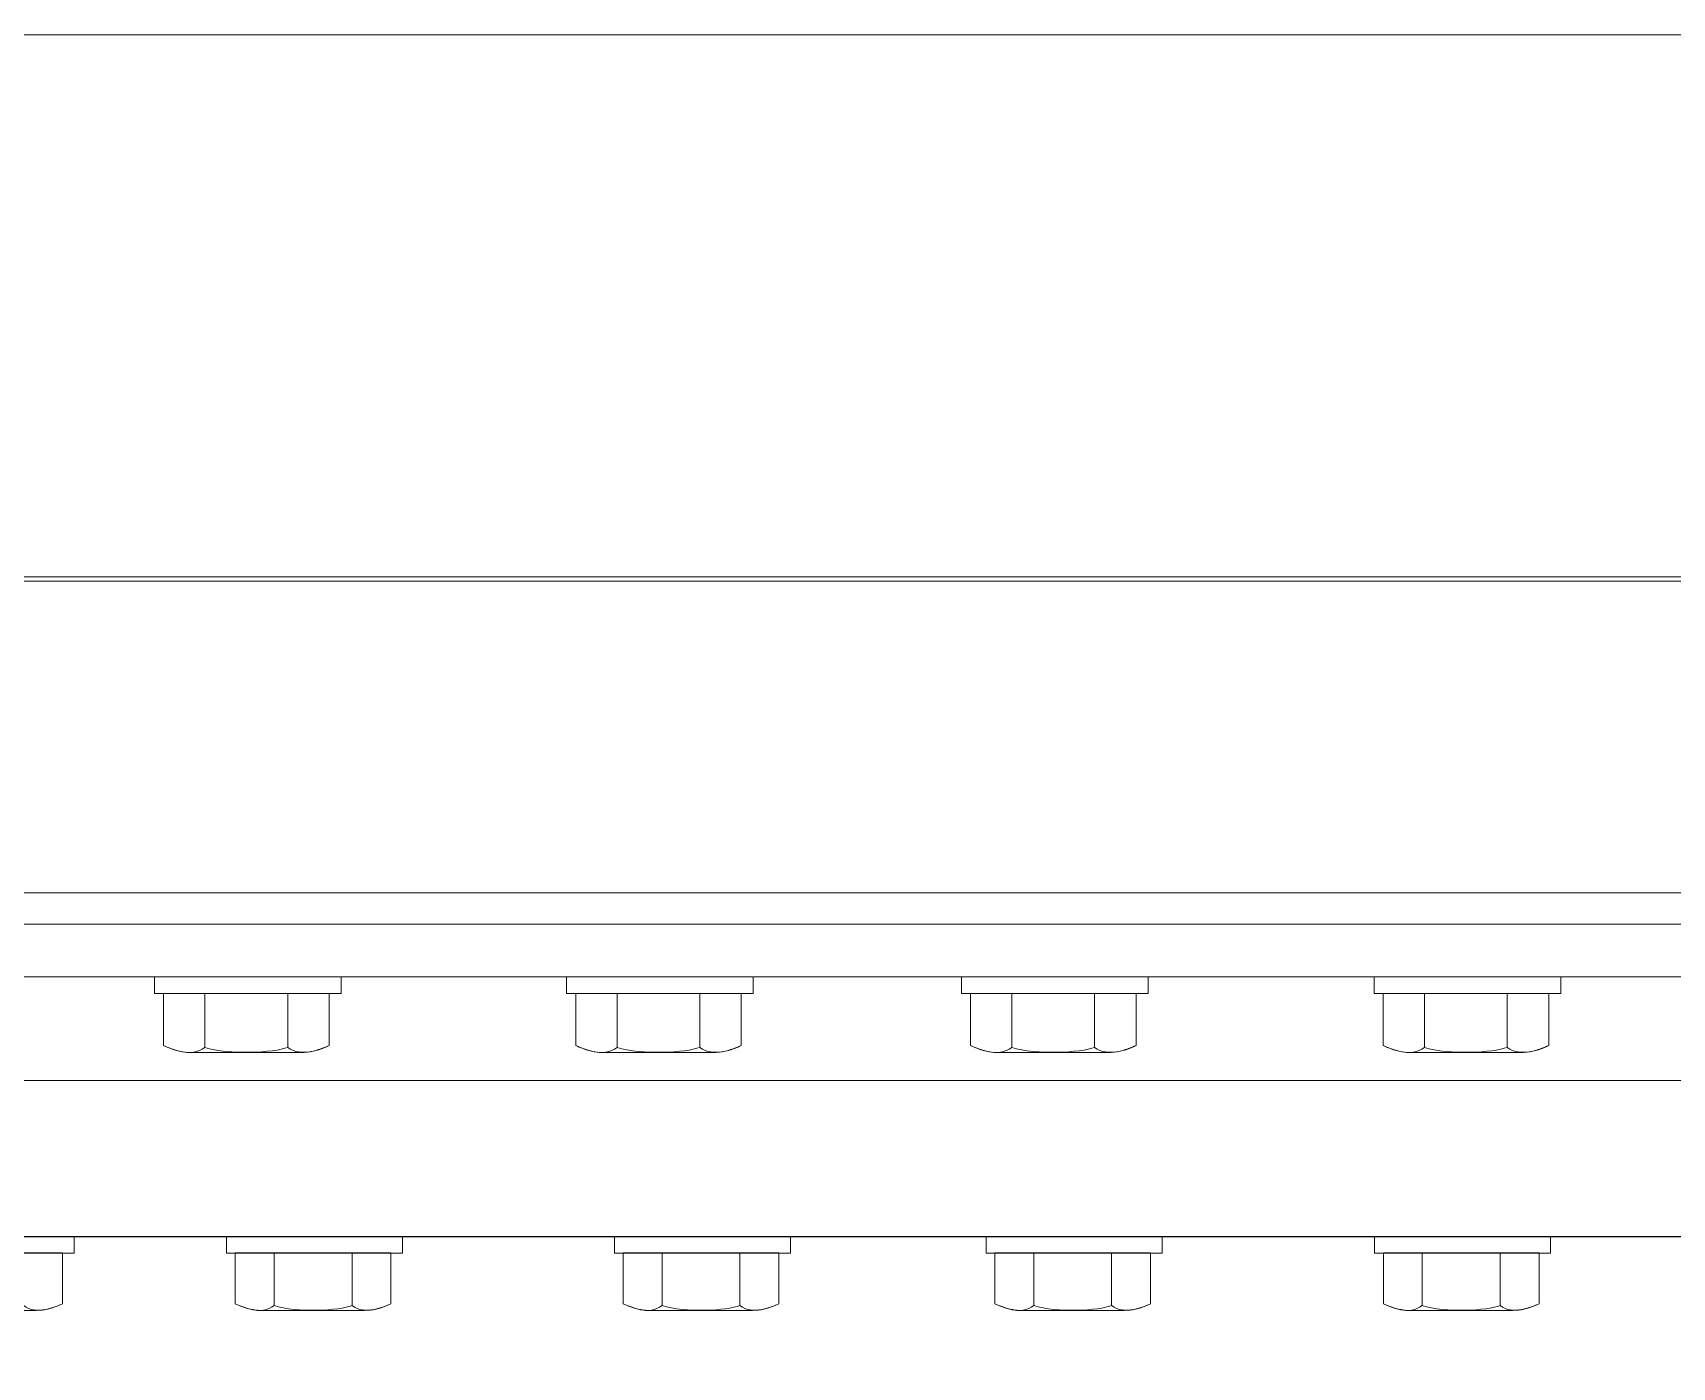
# Model space of a CAD drawing. Header units: millimetres. Extents: x -4490 to 177070, y -6118 to 72944.
# Drawn here: x 104398 to 104931, y 26472 to 26906 of the extents above; entities that cross this region are included whole.
import ezdxf

# ---------------------------------------------------------------- set-up
doc = ezdxf.new("R2010")
doc.units = ezdxf.units.MM
doc.layers.add('хендай', color=7, linetype='Continuous')

# ---------------------------------------------------------------- blocks, each defined once
blk = doc.blocks.new('A$C6EB5392D')
at = {"lineweight": 9}
for points, knots in [([(-725.94, 1099.57), (-725.94, 1099.57), (725.94, 1099.57), (725.94, 1099.57), (725.94, 1099.57), (725.94, 1099.57), (725.94, 1191.23), (725.94, 1191.23), (725.94, 1191.23), (725.94, 1191.23), (-725.94, 1191.23), (-725.94, 1191.23), (-725.94, 1191.23), (-725.94, 1191.23), (-725.94, 1099.57), (-725.94, 1099.57)], [0, 0, 0, 0, 0.25, 0.25, 0.25, 0.25, 0.5, 0.5, 0.5, 0.5, 0.75, 0.75, 0.75, 0.75, 1, 1, 1, 1]), ([(-725.94, 1099.57), (-725.94, 1099.57), (725.94, 1099.57), (725.94, 1099.57), (725.94, 1099.57), (725.94, 1099.57), (725.94, 1191.23), (725.94, 1191.23), (725.94, 1191.23), (725.94, 1191.23), (-725.94, 1191.23), (-725.94, 1191.23), (-725.94, 1191.23), (-725.94, 1191.23), (-725.94, 1099.57), (-725.94, 1099.57)], [0, 0, 0, 0, 0.25, 0.25, 0.25, 0.25, 0.5, 0.5, 0.5, 0.5, 0.75, 0.75, 0.75, 0.75, 1, 1, 1, 1]), ([(-725.94, 1075.22), (-725.94, 1075.22), (725.94, 1075.22), (725.94, 1075.22), (725.94, 1075.22), (725.94, 1075.22), (725.94, 1099.57), (725.94, 1099.57), (725.94, 1099.57), (725.94, 1099.57), (-725.94, 1099.57), (-725.94, 1099.57), (-725.94, 1099.57), (-725.94, 1099.57), (-725.94, 1075.22), (-725.94, 1075.22)], [0, 0, 0, 0, 0.25, 0.25, 0.25, 0.25, 0.5, 0.5, 0.5, 0.5, 0.75, 0.75, 0.75, 0.75, 1, 1, 1, 1]), ([(-725.94, 1075.22), (-725.94, 1075.22), (725.94, 1075.22), (725.94, 1075.22), (725.94, 1075.22), (725.94, 1075.22), (725.94, 1099.57), (725.94, 1099.57), (725.94, 1099.57), (725.94, 1099.57), (-725.94, 1099.57), (-725.94, 1099.57), (-725.94, 1099.57), (-725.94, 1099.57), (-725.94, 1075.22), (-725.94, 1075.22)], [0, 0, 0, 0, 0.25, 0.25, 0.25, 0.25, 0.5, 0.5, 0.5, 0.5, 0.75, 0.75, 0.75, 0.75, 1, 1, 1, 1]), ([(-677.96, 1045.15), (-677.96, 1045.15), (677.96, 1045.15), (677.96, 1045.15), (677.96, 1045.15), (677.96, 1045.15), (677.96, 1090.51), (677.96, 1090.51), (677.96, 1090.51), (677.96, 1090.51), (-677.96, 1090.51), (-677.96, 1090.51), (-677.96, 1090.51), (-677.96, 1090.51), (-677.96, 1045.15), (-677.96, 1045.15)], [0, 0, 0, 0, 0.25, 0.25, 0.25, 0.25, 0.5, 0.5, 0.5, 0.5, 0.75, 0.75, 0.75, 0.75, 1, 1, 1, 1]), ([(-677.96, 1045.15), (-677.96, 1045.15), (677.96, 1045.15), (677.96, 1045.15), (677.96, 1045.15), (677.96, 1045.15), (677.96, 1090.51), (677.96, 1090.51), (677.96, 1090.51), (677.96, 1090.51), (-677.96, 1090.51), (-677.96, 1090.51), (-677.96, 1090.51), (-677.96, 1090.51), (-677.96, 1045.15), (-677.96, 1045.15)], [0, 0, 0, 0, 0.25, 0.25, 0.25, 0.25, 0.5, 0.5, 0.5, 0.5, 0.75, 0.75, 0.75, 0.75, 1, 1, 1, 1]), ([(-76.07, 1075.22), (-76.07, 1075.22), (-21.87, 1075.22), (-21.87, 1075.22), (-21.87, 1075.22), (-21.87, 1075.22), (-21.87, 1070.35), (-21.87, 1070.35), (-21.87, 1070.35), (-21.87, 1070.35), (-76.07, 1070.35), (-76.07, 1070.35), (-76.07, 1070.35), (-76.07, 1070.35), (-76.07, 1075.22), (-76.07, 1075.22)], [0, 0, 0, 0, 0.25, 0.25, 0.25, 0.25, 0.5, 0.5, 0.5, 0.5, 0.75, 0.75, 0.75, 0.75, 1, 1, 1, 1]), ([(43.65, 1075.22), (43.65, 1075.22), (97.87, 1075.22), (97.87, 1075.22), (97.87, 1075.22), (97.87, 1075.22), (97.87, 1070.35), (97.87, 1070.35), (97.87, 1070.35), (97.87, 1070.35), (43.65, 1070.35), (43.65, 1070.35), (43.65, 1070.35), (43.65, 1070.35), (43.65, 1075.22), (43.65, 1075.22)], [0, 0, 0, 0, 0.25, 0.25, 0.25, 0.25, 0.5, 0.5, 0.5, 0.5, 0.75, 0.75, 0.75, 0.75, 1, 1, 1, 1]), ([(158.31, 1075.22), (158.31, 1075.22), (212.51, 1075.22), (212.51, 1075.22), (212.51, 1075.22), (212.51, 1075.22), (212.51, 1070.35), (212.51, 1070.35), (212.51, 1070.35), (212.51, 1070.35), (158.31, 1070.35), (158.31, 1070.35), (158.31, 1070.35), (158.31, 1070.35), (158.31, 1075.22), (158.31, 1075.22)], [0, 0, 0, 0, 0.25, 0.25, 0.25, 0.25, 0.5, 0.5, 0.5, 0.5, 0.75, 0.75, 0.75, 0.75, 1, 1, 1, 1]), ([(277.92, 1075.22), (277.92, 1075.22), (332.13, 1075.22), (332.13, 1075.22), (332.13, 1075.22), (332.13, 1075.22), (332.13, 1070.35), (332.13, 1070.35), (332.13, 1070.35), (332.13, 1070.35), (277.92, 1070.35), (277.92, 1070.35), (277.92, 1070.35), (277.92, 1070.35), (277.92, 1075.22), (277.92, 1075.22)], [0, 0, 0, 0, 0.25, 0.25, 0.25, 0.25, 0.5, 0.5, 0.5, 0.5, 0.75, 0.75, 0.75, 0.75, 1, 1, 1, 1]), ([(-72.57, 1055.26), (-70.25, 1054), (-66.7, 1053.21), (-64.39, 1053.21), (-64.39, 1053.21), (-64.39, 1053.21), (-31.44, 1053.21), (-31.44, 1053.21), (-31.44, 1053.21), (-31.44, 1053.21), (-27.67, 1053.69), (-24.54, 1055.26), (-24.54, 1055.26), (-24.54, 1055.26), (-24.54, 1070.35), (-24.54, 1070.35), (-24.54, 1070.35), (-24.54, 1070.35), (-72.57, 1070.35), (-72.57, 1070.35), (-72.57, 1070.35), (-72.57, 1070.35), (-72.57, 1055.26), (-72.57, 1055.26)], [0, 0, 0, 0, 0.166667, 0.166667, 0.166667, 0.166667, 0.333333, 0.333333, 0.333333, 0.333333, 0.5, 0.5, 0.5, 0.5, 0.666667, 0.666667, 0.666667, 0.666667, 0.833333, 0.833333, 0.833333, 0.833333, 1, 1, 1, 1]), ([(-72.57, 1055.26), (-70.15, 1054.21), (-64.49, 1051.74), (-60.51, 1054.74), (-60.51, 1054.74), (-60.51, 1054.74), (-60.51, 1070.35), (-60.51, 1070.35), (-60.51, 1070.35), (-60.51, 1070.35), (-72.57, 1070.35), (-72.57, 1070.35), (-72.57, 1070.35), (-72.57, 1070.35), (-72.57, 1055.26), (-72.57, 1055.26)], [0, 0, 0, 0, 0.25, 0.25, 0.25, 0.25, 0.5, 0.5, 0.5, 0.5, 0.75, 0.75, 0.75, 0.75, 1, 1, 1, 1]), ([(-60.51, 1054.74), (-56.59, 1053.17), (-43.5, 1052.49), (-36.54, 1054.74), (-36.54, 1054.74), (-36.54, 1054.74), (-36.54, 1070.35), (-36.54, 1070.35), (-36.54, 1070.35), (-36.54, 1070.35), (-60.51, 1070.35), (-60.51, 1070.35), (-60.51, 1070.35), (-60.51, 1070.35), (-60.51, 1054.74), (-60.51, 1054.74)], [0, 0, 0, 0, 0.25, 0.25, 0.25, 0.25, 0.5, 0.5, 0.5, 0.5, 0.75, 0.75, 0.75, 0.75, 1, 1, 1, 1]), ([(-24.54, 1055.26), (-26.95, 1054.21), (-32.44, 1051.64), (-36.54, 1054.74), (-36.54, 1054.74), (-36.54, 1054.74), (-36.54, 1070.35), (-36.54, 1070.35), (-36.54, 1070.35), (-36.54, 1070.35), (-24.54, 1070.35), (-24.54, 1070.35), (-24.54, 1070.35), (-24.54, 1070.35), (-24.54, 1055.26), (-24.54, 1055.26)], [0, 0, 0, 0, 0.25, 0.25, 0.25, 0.25, 0.5, 0.5, 0.5, 0.5, 0.75, 0.75, 0.75, 0.75, 1, 1, 1, 1]), ([(47.21, 1055.26), (49.53, 1054), (53.03, 1053.21), (55.33, 1053.21), (55.33, 1053.21), (55.33, 1053.21), (88.34, 1053.21), (88.34, 1053.21), (88.34, 1053.21), (88.34, 1053.21), (92.05, 1053.69), (95.24, 1055.26), (95.24, 1055.26), (95.24, 1055.26), (95.24, 1070.35), (95.24, 1070.35), (95.24, 1070.35), (95.24, 1070.35), (47.21, 1070.35), (47.21, 1070.35), (47.21, 1070.35), (47.21, 1070.35), (47.21, 1055.26), (47.21, 1055.26)], [0, 0, 0, 0, 0.166667, 0.166667, 0.166667, 0.166667, 0.333333, 0.333333, 0.333333, 0.333333, 0.5, 0.5, 0.5, 0.5, 0.666667, 0.666667, 0.666667, 0.666667, 0.833333, 0.833333, 0.833333, 0.833333, 1, 1, 1, 1]), ([(47.21, 1055.26), (49.63, 1054.21), (55.29, 1051.74), (59.21, 1054.74), (59.21, 1054.74), (59.21, 1054.74), (59.21, 1070.35), (59.21, 1070.35), (59.21, 1070.35), (59.21, 1070.35), (47.21, 1070.35), (47.21, 1070.35), (47.21, 1070.35), (47.21, 1070.35), (47.21, 1055.26), (47.21, 1055.26)], [0, 0, 0, 0, 0.25, 0.25, 0.25, 0.25, 0.5, 0.5, 0.5, 0.5, 0.75, 0.75, 0.75, 0.75, 1, 1, 1, 1]), ([(59.21, 1054.74), (63.14, 1053.17), (76.24, 1052.49), (83.24, 1054.74), (83.24, 1054.74), (83.24, 1054.74), (83.24, 1070.35), (83.24, 1070.35), (83.24, 1070.35), (83.24, 1070.35), (59.21, 1070.35), (59.21, 1070.35), (59.21, 1070.35), (59.21, 1070.35), (59.21, 1054.74), (59.21, 1054.74)], [0, 0, 0, 0, 0.25, 0.25, 0.25, 0.25, 0.5, 0.5, 0.5, 0.5, 0.75, 0.75, 0.75, 0.75, 1, 1, 1, 1]), ([(95.24, 1055.26), (92.83, 1054.21), (87.34, 1051.64), (83.24, 1054.74), (83.24, 1054.74), (83.24, 1054.74), (83.24, 1070.35), (83.24, 1070.35), (83.24, 1070.35), (83.24, 1070.35), (95.24, 1070.35), (95.24, 1070.35), (95.24, 1070.35), (95.24, 1070.35), (95.24, 1055.26), (95.24, 1055.26)], [0, 0, 0, 0, 0.25, 0.25, 0.25, 0.25, 0.5, 0.5, 0.5, 0.5, 0.75, 0.75, 0.75, 0.75, 1, 1, 1, 1]), ([(161.81, 1055.26), (164.11, 1054), (167.68, 1053.21), (169.98, 1053.21), (169.98, 1053.21), (169.98, 1053.21), (202.92, 1053.21), (202.92, 1053.21), (202.92, 1053.21), (202.92, 1053.21), (206.69, 1053.69), (209.84, 1055.26), (209.84, 1055.26), (209.84, 1055.26), (209.84, 1070.35), (209.84, 1070.35), (209.84, 1070.35), (209.84, 1070.35), (161.81, 1070.35), (161.81, 1070.35), (161.81, 1070.35), (161.81, 1070.35), (161.81, 1055.26), (161.81, 1055.26)], [0, 0, 0, 0, 0.166667, 0.166667, 0.166667, 0.166667, 0.333333, 0.333333, 0.333333, 0.333333, 0.5, 0.5, 0.5, 0.5, 0.666667, 0.666667, 0.666667, 0.666667, 0.833333, 0.833333, 0.833333, 0.833333, 1, 1, 1, 1]), ([(161.81, 1055.26), (164.22, 1054.21), (169.87, 1051.74), (173.85, 1054.74), (173.85, 1054.74), (173.85, 1054.74), (173.85, 1070.35), (173.85, 1070.35), (173.85, 1070.35), (173.85, 1070.35), (161.81, 1070.35), (161.81, 1070.35), (161.81, 1070.35), (161.81, 1070.35), (161.81, 1055.26), (161.81, 1055.26)], [0, 0, 0, 0, 0.25, 0.25, 0.25, 0.25, 0.5, 0.5, 0.5, 0.5, 0.75, 0.75, 0.75, 0.75, 1, 1, 1, 1]), ([(173.85, 1054.74), (177.79, 1053.17), (190.88, 1052.49), (197.84, 1054.74), (197.84, 1054.74), (197.84, 1054.74), (197.84, 1070.35), (197.84, 1070.35), (197.84, 1070.35), (197.84, 1070.35), (173.85, 1070.35), (173.85, 1070.35), (173.85, 1070.35), (173.85, 1070.35), (173.85, 1054.74), (173.85, 1054.74)], [0, 0, 0, 0, 0.25, 0.25, 0.25, 0.25, 0.5, 0.5, 0.5, 0.5, 0.75, 0.75, 0.75, 0.75, 1, 1, 1, 1]), ([(209.84, 1055.26), (207.43, 1054.21), (201.93, 1051.64), (197.84, 1054.74), (197.84, 1054.74), (197.84, 1054.74), (197.84, 1070.35), (197.84, 1070.35), (197.84, 1070.35), (197.84, 1070.35), (209.84, 1070.35), (209.84, 1070.35), (209.84, 1070.35), (209.84, 1070.35), (209.84, 1055.26), (209.84, 1055.26)], [0, 0, 0, 0, 0.25, 0.25, 0.25, 0.25, 0.5, 0.5, 0.5, 0.5, 0.75, 0.75, 0.75, 0.75, 1, 1, 1, 1]), ([(281.44, 1055.26), (283.74, 1054), (287.31, 1053.21), (289.61, 1053.21), (289.61, 1053.21), (289.61, 1053.21), (322.55, 1053.21), (322.55, 1053.21), (322.55, 1053.21), (322.55, 1053.21), (326.32, 1053.69), (329.47, 1055.26), (329.47, 1055.26), (329.47, 1055.26), (329.47, 1070.35), (329.47, 1070.35), (329.47, 1070.35), (329.47, 1070.35), (281.44, 1070.35), (281.44, 1070.35), (281.44, 1070.35), (281.44, 1070.35), (281.44, 1055.26), (281.44, 1055.26)], [0, 0, 0, 0, 0.166667, 0.166667, 0.166667, 0.166667, 0.333333, 0.333333, 0.333333, 0.333333, 0.5, 0.5, 0.5, 0.5, 0.666667, 0.666667, 0.666667, 0.666667, 0.833333, 0.833333, 0.833333, 0.833333, 1, 1, 1, 1]), ([(281.44, 1055.26), (283.85, 1054.21), (289.5, 1051.74), (293.42, 1054.74), (293.42, 1054.74), (293.42, 1054.74), (293.42, 1070.35), (293.42, 1070.35), (293.42, 1070.35), (293.42, 1070.35), (281.44, 1070.35), (281.44, 1070.35), (281.44, 1070.35), (281.44, 1070.35), (281.44, 1055.26), (281.44, 1055.26)], [0, 0, 0, 0, 0.25, 0.25, 0.25, 0.25, 0.5, 0.5, 0.5, 0.5, 0.75, 0.75, 0.75, 0.75, 1, 1, 1, 1]), ([(293.42, 1054.74), (297.42, 1053.17), (310.5, 1052.49), (317.48, 1054.74), (317.48, 1054.74), (317.48, 1054.74), (317.48, 1070.35), (317.48, 1070.35), (317.48, 1070.35), (317.48, 1070.35), (293.42, 1070.35), (293.42, 1070.35), (293.42, 1070.35), (293.42, 1070.35), (293.42, 1054.74), (293.42, 1054.74)], [0, 0, 0, 0, 0.25, 0.25, 0.25, 0.25, 0.5, 0.5, 0.5, 0.5, 0.75, 0.75, 0.75, 0.75, 1, 1, 1, 1]), ([(329.47, 1055.26), (327.05, 1054.21), (321.56, 1051.64), (317.48, 1054.74), (317.48, 1054.74), (317.48, 1054.74), (317.48, 1070.35), (317.48, 1070.35), (317.48, 1070.35), (317.48, 1070.35), (329.47, 1070.35), (329.47, 1070.35), (329.47, 1070.35), (329.47, 1070.35), (329.47, 1055.26), (329.47, 1055.26)], [0, 0, 0, 0, 0.25, 0.25, 0.25, 0.25, 0.5, 0.5, 0.5, 0.5, 0.75, 0.75, 0.75, 0.75, 1, 1, 1, 1]), ([(-677.96, 999.8), (-677.96, 999.8), (677.96, 999.8), (677.96, 999.8), (677.96, 999.8), (677.96, 999.8), (677.96, 1045.15), (677.96, 1045.15), (677.96, 1045.15), (677.96, 1045.15), (-677.96, 1045.15), (-677.96, 1045.15), (-677.96, 1045.15), (-677.96, 1045.15), (-677.96, 999.8), (-677.96, 999.8)], [0, 0, 0, 0, 0.25, 0.25, 0.25, 0.25, 0.5, 0.5, 0.5, 0.5, 0.75, 0.75, 0.75, 0.75, 1, 1, 1, 1]), ([(-677.96, 999.8), (-677.96, 999.8), (677.96, 999.8), (677.96, 999.8), (677.96, 999.8), (677.96, 999.8), (677.96, 1045.15), (677.96, 1045.15), (677.96, 1045.15), (677.96, 1045.15), (-677.96, 1045.15), (-677.96, 1045.15), (-677.96, 1045.15), (-677.96, 1045.15), (-677.96, 999.8), (-677.96, 999.8)], [0, 0, 0, 0, 0.25, 0.25, 0.25, 0.25, 0.5, 0.5, 0.5, 0.5, 0.75, 0.75, 0.75, 0.75, 1, 1, 1, 1]), ([(-613.33, 794.9), (-613.33, 794.9), (613.39, 794.9), (613.39, 794.9), (613.39, 794.9), (613.39, 794.9), (613.39, 999.84), (613.39, 999.84), (613.39, 999.84), (613.39, 999.84), (-613.33, 999.84), (-613.33, 999.84), (-613.33, 999.84), (-613.33, 999.84), (-613.33, 794.9), (-613.33, 794.9)], [0, 0, 0, 0, 0.25, 0.25, 0.25, 0.25, 0.5, 0.5, 0.5, 0.5, 0.75, 0.75, 0.75, 0.75, 1, 1, 1, 1]), ([(-613.33, 794.9), (-613.33, 794.9), (613.39, 794.9), (613.39, 794.9), (613.39, 794.9), (613.39, 794.9), (613.39, 999.84), (613.39, 999.84), (613.39, 999.84), (613.39, 999.84), (-613.33, 999.84), (-613.33, 999.84), (-613.33, 999.84), (-613.33, 999.84), (-613.33, 794.9), (-613.33, 794.9)], [0, 0, 0, 0, 0.25, 0.25, 0.25, 0.25, 0.5, 0.5, 0.5, 0.5, 0.75, 0.75, 0.75, 0.75, 1, 1, 1, 1]), ([(-73.09, 999.8), (-73.09, 999.8), (-22.02, 999.8), (-22.02, 999.8), (-22.02, 999.8), (-22.02, 999.8), (-22.02, 995.03), (-22.02, 995.03), (-22.02, 995.03), (-22.02, 995.03), (-73.09, 995.03), (-73.09, 995.03), (-73.09, 995.03), (-73.09, 995.03), (-73.09, 999.8), (-73.09, 999.8)], [0, 0, 0, 0, 0.25, 0.25, 0.25, 0.25, 0.5, 0.5, 0.5, 0.5, 0.75, 0.75, 0.75, 0.75, 1, 1, 1, 1]), ([(39.63, 999.8), (39.63, 999.8), (90.68, 999.8), (90.68, 999.8), (90.68, 999.8), (90.68, 999.8), (90.68, 995.03), (90.68, 995.03), (90.68, 995.03), (90.68, 995.03), (39.63, 995.03), (39.63, 995.03), (39.63, 995.03), (39.63, 995.03), (39.63, 999.8), (39.63, 999.8)], [0, 0, 0, 0, 0.25, 0.25, 0.25, 0.25, 0.5, 0.5, 0.5, 0.5, 0.75, 0.75, 0.75, 0.75, 1, 1, 1, 1]), ([(147.51, 999.8), (147.51, 999.8), (198.59, 999.8), (198.59, 999.8), (198.59, 999.8), (198.59, 999.8), (198.59, 995.03), (198.59, 995.03), (198.59, 995.03), (198.59, 995.03), (147.51, 995.03), (147.51, 995.03), (147.51, 995.03), (147.51, 995.03), (147.51, 999.8), (147.51, 999.8)], [0, 0, 0, 0, 0.25, 0.25, 0.25, 0.25, 0.5, 0.5, 0.5, 0.5, 0.75, 0.75, 0.75, 0.75, 1, 1, 1, 1]), ([(260.12, 999.8), (260.12, 999.8), (311.18, 999.8), (311.18, 999.8), (311.18, 999.8), (311.18, 999.8), (311.18, 995.03), (311.18, 995.03), (311.18, 995.03), (311.18, 995.03), (260.12, 995.03), (260.12, 995.03), (260.12, 995.03), (260.12, 995.03), (260.12, 999.8), (260.12, 999.8)], [0, 0, 0, 0, 0.25, 0.25, 0.25, 0.25, 0.5, 0.5, 0.5, 0.5, 0.75, 0.75, 0.75, 0.75, 1, 1, 1, 1]), ([(355.44, 999.8), (355.44, 999.8), (406.51, 999.8), (406.51, 999.8), (406.51, 999.8), (406.51, 999.8), (406.51, 995.03), (406.51, 995.03), (406.51, 995.03), (406.51, 995.03), (355.44, 995.03), (355.44, 995.03), (355.44, 995.03), (355.44, 995.03), (355.44, 999.8), (355.44, 999.8)], [0, 0, 0, 0, 0.25, 0.25, 0.25, 0.25, 0.5, 0.5, 0.5, 0.5, 0.75, 0.75, 0.75, 0.75, 1, 1, 1, 1]), ([(-69.79, 980.36), (-67.64, 979.16), (-64.28, 978.43), (-62.09, 978.43), (-62.09, 978.43), (-62.09, 978.43), (-31.09, 978.43), (-31.09, 978.43), (-31.09, 978.43), (-31.09, 978.43), (-27.57, 978.85), (-24.59, 980.36), (-24.59, 980.36), (-24.59, 980.36), (-24.59, 995.08), (-24.59, 995.08), (-24.59, 995.08), (-24.59, 995.08), (-69.79, 995.08), (-69.79, 995.08), (-69.79, 995.08), (-69.79, 995.08), (-69.79, 980.36), (-69.79, 980.36)], [0, 0, 0, 0, 0.166667, 0.166667, 0.166667, 0.166667, 0.333333, 0.333333, 0.333333, 0.333333, 0.5, 0.5, 0.5, 0.5, 0.666667, 0.666667, 0.666667, 0.666667, 0.833333, 0.833333, 0.833333, 0.833333, 1, 1, 1, 1]), ([(-69.79, 980.36), (-67.49, 979.32), (-62.15, 976.96), (-58.48, 979.84), (-58.48, 979.84), (-58.48, 979.84), (-58.48, 995.08), (-58.48, 995.08), (-58.48, 995.08), (-58.48, 995.08), (-69.79, 995.08), (-69.79, 995.08), (-69.79, 995.08), (-69.79, 995.08), (-69.79, 980.36), (-69.79, 980.36)], [0, 0, 0, 0, 0.25, 0.25, 0.25, 0.25, 0.5, 0.5, 0.5, 0.5, 0.75, 0.75, 0.75, 0.75, 1, 1, 1, 1]), ([(-58.48, 979.84), (-54.75, 978.33), (-42.45, 977.69), (-35.85, 979.84), (-35.85, 979.84), (-35.85, 979.84), (-35.85, 995.08), (-35.85, 995.08), (-35.85, 995.08), (-35.85, 995.08), (-58.48, 995.08), (-58.48, 995.08), (-58.48, 995.08), (-58.48, 995.08), (-58.48, 979.84), (-58.48, 979.84)], [0, 0, 0, 0, 0.25, 0.25, 0.25, 0.25, 0.5, 0.5, 0.5, 0.5, 0.75, 0.75, 0.75, 0.75, 1, 1, 1, 1]), ([(-24.59, 980.36), (-26.84, 979.32), (-32.02, 976.86), (-35.85, 979.84), (-35.85, 979.84), (-35.85, 979.84), (-35.85, 995.08), (-35.85, 995.08), (-35.85, 995.08), (-35.85, 995.08), (-24.59, 995.08), (-24.59, 995.08), (-24.59, 995.08), (-24.59, 995.08), (-24.59, 980.36), (-24.59, 980.36)], [0, 0, 0, 0, 0.25, 0.25, 0.25, 0.25, 0.5, 0.5, 0.5, 0.5, 0.75, 0.75, 0.75, 0.75, 1, 1, 1, 1]), ([(42.98, 980.36), (45.12, 979.16), (48.47, 978.43), (50.63, 978.43), (50.63, 978.43), (50.63, 978.43), (81.68, 978.43), (81.68, 978.43), (81.68, 978.43), (81.68, 978.43), (85.19, 978.85), (88.17, 980.36), (88.17, 980.36), (88.17, 980.36), (88.17, 995.08), (88.17, 995.08), (88.17, 995.08), (88.17, 995.08), (42.98, 995.08), (42.98, 995.08), (42.98, 995.08), (42.98, 995.08), (42.98, 980.36), (42.98, 980.36)], [0, 0, 0, 0, 0.166667, 0.166667, 0.166667, 0.166667, 0.333333, 0.333333, 0.333333, 0.333333, 0.5, 0.5, 0.5, 0.5, 0.666667, 0.666667, 0.666667, 0.666667, 0.833333, 0.833333, 0.833333, 0.833333, 1, 1, 1, 1]), ([(42.98, 980.36), (45.22, 979.32), (50.57, 976.96), (54.29, 979.84), (54.29, 979.84), (54.29, 979.84), (54.29, 995.08), (54.29, 995.08), (54.29, 995.08), (54.29, 995.08), (42.98, 995.08), (42.98, 995.08), (42.98, 995.08), (42.98, 995.08), (42.98, 980.36), (42.98, 980.36)], [0, 0, 0, 0, 0.25, 0.25, 0.25, 0.25, 0.5, 0.5, 0.5, 0.5, 0.75, 0.75, 0.75, 0.75, 1, 1, 1, 1]), ([(54.29, 979.84), (57.96, 978.33), (70.31, 977.69), (76.86, 979.84), (76.86, 979.84), (76.86, 979.84), (76.86, 995.08), (76.86, 995.08), (76.86, 995.08), (76.86, 995.08), (54.29, 995.08), (54.29, 995.08), (54.29, 995.08), (54.29, 995.08), (54.29, 979.84), (54.29, 979.84)], [0, 0, 0, 0, 0.25, 0.25, 0.25, 0.25, 0.5, 0.5, 0.5, 0.5, 0.75, 0.75, 0.75, 0.75, 1, 1, 1, 1]), ([(88.17, 980.36), (85.92, 979.32), (80.73, 976.86), (76.86, 979.84), (76.86, 979.84), (76.86, 979.84), (76.86, 995.08), (76.86, 995.08), (76.86, 995.08), (76.86, 995.08), (88.17, 995.08), (88.17, 995.08), (88.17, 995.08), (88.17, 995.08), (88.17, 980.36), (88.17, 980.36)], [0, 0, 0, 0, 0.25, 0.25, 0.25, 0.25, 0.5, 0.5, 0.5, 0.5, 0.75, 0.75, 0.75, 0.75, 1, 1, 1, 1]), ([(150.87, 980.36), (153.01, 979.16), (156.36, 978.43), (158.51, 978.43), (158.51, 978.43), (158.51, 978.43), (189.57, 978.43), (189.57, 978.43), (189.57, 978.43), (189.57, 978.43), (193.08, 978.85), (196.06, 980.36), (196.06, 980.36), (196.06, 980.36), (196.06, 995.08), (196.06, 995.08), (196.06, 995.08), (196.06, 995.08), (150.87, 995.08), (150.87, 995.08), (150.87, 995.08), (150.87, 995.08), (150.87, 980.36), (150.87, 980.36)], [0, 0, 0, 0, 0.166667, 0.166667, 0.166667, 0.166667, 0.333333, 0.333333, 0.333333, 0.333333, 0.5, 0.5, 0.5, 0.5, 0.666667, 0.666667, 0.666667, 0.666667, 0.833333, 0.833333, 0.833333, 0.833333, 1, 1, 1, 1]), ([(150.87, 980.36), (153.13, 979.32), (158.46, 976.96), (162.18, 979.84), (162.18, 979.84), (162.18, 979.84), (162.18, 995.08), (162.18, 995.08), (162.18, 995.08), (162.18, 995.08), (150.87, 995.08), (150.87, 995.08), (150.87, 995.08), (150.87, 995.08), (150.87, 980.36), (150.87, 980.36)], [0, 0, 0, 0, 0.25, 0.25, 0.25, 0.25, 0.5, 0.5, 0.5, 0.5, 0.75, 0.75, 0.75, 0.75, 1, 1, 1, 1]), ([(162.18, 979.84), (165.85, 978.33), (178.2, 977.69), (184.75, 979.84), (184.75, 979.84), (184.75, 979.84), (184.75, 995.08), (184.75, 995.08), (184.75, 995.08), (184.75, 995.08), (162.18, 995.08), (162.18, 995.08), (162.18, 995.08), (162.18, 995.08), (162.18, 979.84), (162.18, 979.84)], [0, 0, 0, 0, 0.25, 0.25, 0.25, 0.25, 0.5, 0.5, 0.5, 0.5, 0.75, 0.75, 0.75, 0.75, 1, 1, 1, 1]), ([(196.06, 980.36), (193.76, 979.32), (188.62, 976.86), (184.75, 979.84), (184.75, 979.84), (184.75, 979.84), (184.75, 995.08), (184.75, 995.08), (184.75, 995.08), (184.75, 995.08), (196.06, 995.08), (196.06, 995.08), (196.06, 995.08), (196.06, 995.08), (196.06, 980.36), (196.06, 980.36)], [0, 0, 0, 0, 0.25, 0.25, 0.25, 0.25, 0.5, 0.5, 0.5, 0.5, 0.75, 0.75, 0.75, 0.75, 1, 1, 1, 1]), ([(263.48, 980.36), (265.62, 979.16), (268.97, 978.43), (271.12, 978.43), (271.12, 978.43), (271.12, 978.43), (302.18, 978.43), (302.18, 978.43), (302.18, 978.43), (302.18, 978.43), (305.69, 978.85), (308.67, 980.36), (308.67, 980.36), (308.67, 980.36), (308.67, 995.08), (308.67, 995.08), (308.67, 995.08), (308.67, 995.08), (263.48, 995.08), (263.48, 995.08), (263.48, 995.08), (263.48, 995.08), (263.48, 980.36), (263.48, 980.36)], [0, 0, 0, 0, 0.166667, 0.166667, 0.166667, 0.166667, 0.333333, 0.333333, 0.333333, 0.333333, 0.5, 0.5, 0.5, 0.5, 0.666667, 0.666667, 0.666667, 0.666667, 0.833333, 0.833333, 0.833333, 0.833333, 1, 1, 1, 1]), ([(263.48, 980.36), (265.72, 979.32), (271.07, 976.96), (274.73, 979.84), (274.73, 979.84), (274.73, 979.84), (274.73, 995.08), (274.73, 995.08), (274.73, 995.08), (274.73, 995.08), (263.48, 995.08), (263.48, 995.08), (263.48, 995.08), (263.48, 995.08), (263.48, 980.36), (263.48, 980.36)], [0, 0, 0, 0, 0.25, 0.25, 0.25, 0.25, 0.5, 0.5, 0.5, 0.5, 0.75, 0.75, 0.75, 0.75, 1, 1, 1, 1]), ([(274.73, 979.84), (278.44, 978.33), (290.81, 977.69), (297.36, 979.84), (297.36, 979.84), (297.36, 979.84), (297.36, 995.08), (297.36, 995.08), (297.36, 995.08), (297.36, 995.08), (274.73, 995.08), (274.73, 995.08), (274.73, 995.08), (274.73, 995.08), (274.73, 979.84), (274.73, 979.84)], [0, 0, 0, 0, 0.25, 0.25, 0.25, 0.25, 0.5, 0.5, 0.5, 0.5, 0.75, 0.75, 0.75, 0.75, 1, 1, 1, 1]), ([(308.67, 980.36), (306.37, 979.32), (301.23, 976.86), (297.36, 979.84), (297.36, 979.84), (297.36, 979.84), (297.36, 995.08), (297.36, 995.08), (297.36, 995.08), (297.36, 995.08), (308.67, 995.08), (308.67, 995.08), (308.67, 995.08), (308.67, 995.08), (308.67, 980.36), (308.67, 980.36)], [0, 0, 0, 0, 0.25, 0.25, 0.25, 0.25, 0.5, 0.5, 0.5, 0.5, 0.75, 0.75, 0.75, 0.75, 1, 1, 1, 1]), ([(358.79, 980.36), (360.95, 979.16), (364.3, 978.43), (366.44, 978.43), (366.44, 978.43), (366.44, 978.43), (397.5, 978.43), (397.5, 978.43), (397.5, 978.43), (397.5, 978.43), (401, 978.85), (404, 980.36), (404, 980.36), (404, 980.36), (404, 995.08), (404, 995.08), (404, 995.08), (404, 995.08), (358.79, 995.08), (358.79, 995.08), (358.79, 995.08), (358.79, 995.08), (358.79, 980.36), (358.79, 980.36)], [0, 0, 0, 0, 0.166667, 0.166667, 0.166667, 0.166667, 0.333333, 0.333333, 0.333333, 0.333333, 0.5, 0.5, 0.5, 0.5, 0.666667, 0.666667, 0.666667, 0.666667, 0.833333, 0.833333, 0.833333, 0.833333, 1, 1, 1, 1]), ([(358.79, 980.36), (361.05, 979.32), (366.39, 976.96), (370.11, 979.84), (370.11, 979.84), (370.11, 979.84), (370.11, 995.08), (370.11, 995.08), (370.11, 995.08), (370.11, 995.08), (358.79, 995.08), (358.79, 995.08), (358.79, 995.08), (358.79, 995.08), (358.79, 980.36), (358.79, 980.36)], [0, 0, 0, 0, 0.25, 0.25, 0.25, 0.25, 0.5, 0.5, 0.5, 0.5, 0.75, 0.75, 0.75, 0.75, 1, 1, 1, 1])]:
    blk.add_open_spline(points, degree=3, knots=knots, dxfattribs=at)
blk = doc.blocks.new('A$C6A13667E')
at = {"lineweight": 9}
for points in [[(-1394.51, 1348.46), (-1394.51, 1348.46), (2540.83, 1348.46), (2540.83, 1348.46), (2540.83, 1348.46), (2540.83, 1348.46), (2540.83, 1386.53), (2540.83, 1386.53), (2540.83, 1386.53), (2540.83, 1386.53), (-1394.51, 1386.53), (-1394.51, 1386.53), (-1394.51, 1386.53), (-1394.51, 1386.53), (-1394.51, 1348.46), (-1394.51, 1348.46)], [(-1104.29, 1189.96), (-1254.09, 1189.96), (-1394.51, 1331.74), (-1394.51, 1348.46), (-1394.51, 1348.46), (-1394.51, 1348.46), (2540.83, 1348.46), (2540.83, 1348.46), (2540.83, 1348.46), (2540.83, 1348.46), (2540.83, 1190.08), (2540.83, 1190.08), (2540.83, 1190.08), (2540.83, 1190.08), (-1016.77, 1189.96), (-1104.29, 1189.96)]]:
    blk.add_open_spline(points, degree=3, knots=[0, 0, 0, 0, 0.25, 0.25, 0.25, 0.25, 0.5, 0.5, 0.5, 0.5, 0.75, 0.75, 0.75, 0.75, 1, 1, 1, 1], dxfattribs=at)

msp = doc.modelspace()

# ---------------------------------------------------------------- block references
at = {"layer": 'хендай', "xscale": -1.12, "yscale": 1.12, "zscale": 1.12}
for name in ['A$C6A13667E', 'A$C6EB5392D']:
    msp.add_blockref(name, (104809.483, 25394.641), dxfattribs=at)

doc.saveas('drawing.dxf')
